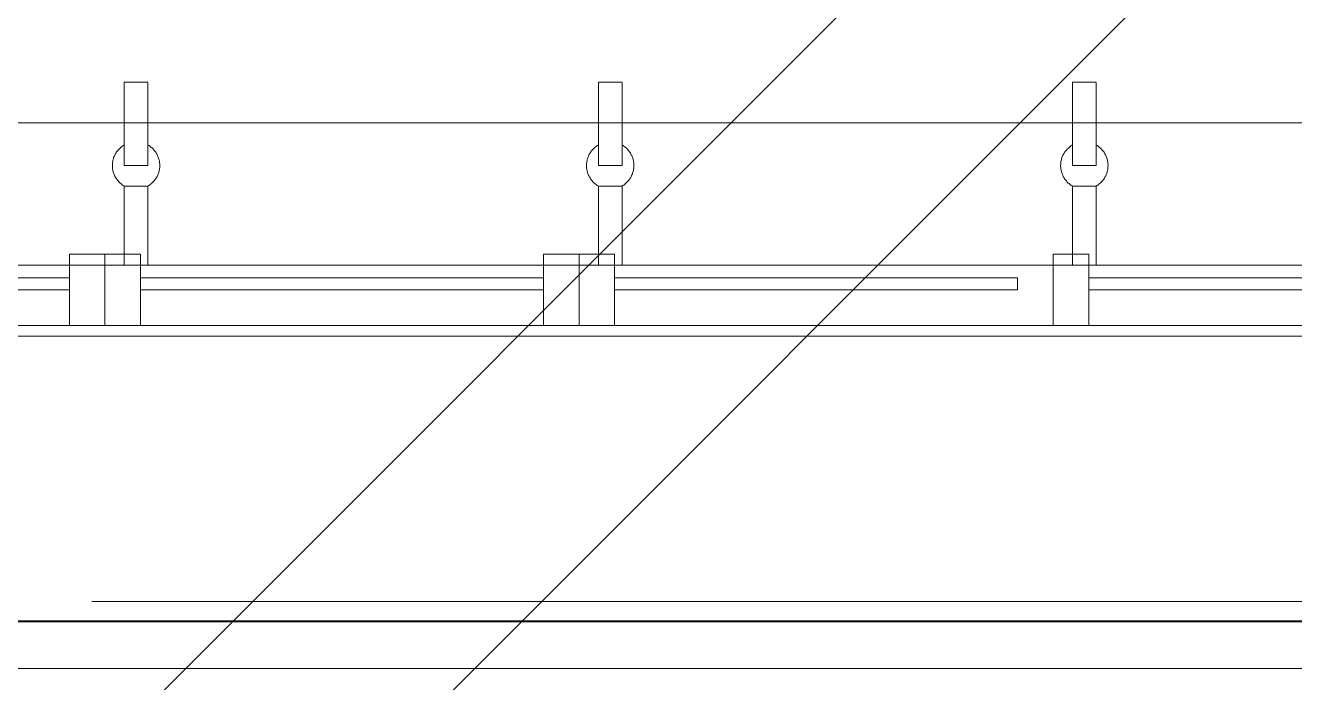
# Model space of a CAD drawing. Header units: millimetres. Extents: x -57519 to 497916, y -349472 to 446842.
# Drawn here: x 314819 to 317496, y 51277 to 52663 of the extents above; entities that cross this region are included whole.
import ezdxf

# ---------------------------------------------------------------- set-up
doc = ezdxf.new("R2010")
doc.units = ezdxf.units.MM
for name, color, linetype, lineweight in [('A-DETL-GENF', 92, 'Continuous', 5), ('A-FLOR', 192, 'Continuous', 5), ('A-FLOR-PATT', 8, 'Continuous', 5), ('A-GENM', 13, 'Continuous', 5), ('A-GLAZ-CURT', 52, 'Continuous', 20), ('A-GLAZ-CWMG', 51, 'Continuous', 20), ('A-WALL', 113, 'Continuous', 20)]:
    doc.layers.add(name, color=color, linetype=linetype, lineweight=lineweight)

# ---------------------------------------------------------------- blocks, each defined once
blk = doc.blocks.new('DLN_Banner hook - DLN_Banner hook-V331-SITE COVERAGE')
at = {"layer": 'A-GENM'}
for p, q in [((-25, 0), (25, 0)), ((-6.5, 0), (-12.5, 0)), ((6.5, 0), (-6.5, 0)), ((12.5, 0), (6.5, 0)), ((-25, 0), (-25, -166.7)), ((25, -166.7), (25, 0)), ((-24.4, -166.7), (-25, -166.7)), ((-25, -166.7), (0, -166.7)), ((0, -166.7), (25, -166.7)), ((25, -166.7), (24.4, -166.7)), ((-25, -384.9), (-25, -210)), ((-25, -210), (25, -210)), ((25, -210), (25, -384.9)), ((-39.1, -241.2), (-37.8, -242.7)), ((-25, -385.6), (25, -385.6))]:
    blk.add_line(p, q, dxfattribs=at)
at = {"layer": 'A-GENM', "flags": 128}
for points in [[(-25, -166.7), (-26.7, -167.7), (-28.4, -168.8), (-30, -170), (-31.6, -171.2), (-33.1, -172.5), (-34.6, -173.9), (-36, -175.3), (-37.4, -176.8), (-38.7, -178.3), (-39.9, -179.9), (-41.1, -181.5), (-42.2, -183.1), (-43.2, -184.8), (-44.2, -186.6), (-45.1, -188.4), (-45.9, -190.2), (-46.7, -192)], [(24.8, -253.4), (26.6, -252.4), (28.2, -251.3), (29.9, -250.1), (31.4, -248.9), (33, -247.6), (34.4, -246.2), (35.9, -244.8), (37.2, -243.4), (38.5, -241.9), (39.8, -240.3), (41, -238.7), (42.1, -237), (43.1, -235.3), (44.1, -233.6), (45, -231.8), (45.8, -230), (46.6, -228.1), (47.3, -226.2), (47.9, -224.3), (48.4, -222.4), (48.9, -220.5), (49.3, -218.5), (49.6, -216.5), (49.8, -214.5), (49.9, -212.5), (50, -210.5), (50, -208.5), (49.9, -206.5), (49.7, -204.6), (49.4, -202.6), (49.1, -200.6), (48.7, -198.6), (48.2, -196.7), (47.6, -194.8), (47, -192.9), (46.3, -191), (45.5, -189.2), (44.6, -187.4), (43.7, -185.6), (42.6, -183.9), (41.6, -182.2), (40.4, -180.6), (39.2, -179), (37.9, -177.4), (36.6, -175.9), (35.2, -174.5), (33.8, -173.1), (32.3, -171.8), (30.7, -170.5), (29.1, -169.4), (27.5, -168.2), (25.8, -167.2), (25, -166.7)], [(-49.6, -203.7), (-49.8, -205.6), (-49.9, -207.6), (-50, -209.6), (-50, -211.6), (-49.9, -213.6), (-49.7, -215.6)], [(-46.7, -192), (-47.3, -193.9), (-48, -195.8), (-48.5, -197.8), (-48.9, -199.7), (-49.3, -201.7), (-49.6, -203.7)], [(-49.7, -215.6), (-49.4, -217.6), (-49.1, -219.6), (-48.7, -221.5), (-48.2, -223.5), (-47.6, -225.4), (-46.9, -227.3), (-46.2, -229.1), (-45.4, -231), (-44.5, -232.8), (-43.6, -234.5), (-42.6, -236.3), (-41.5, -237.9)], [(-41.5, -237.9), (-40.3, -239.6), (-39.1, -241.2)], [(-37.8, -242.7), (-36.5, -244.2), (-35.1, -245.6), (-33.6, -247), (-32.1, -248.3), (-30.6, -249.6), (-29, -250.8), (-27.3, -251.9), (-25.6, -252.9)]]:
    blk.add_lwpolyline(points, dxfattribs=at)
blk = doc.blocks.new('DLN_Banner hook - DLN_Banner hook-V332-SITE COVERAGE')
at = {"layer": 'A-GENM'}
for p, q in [((-25, 0), (25, 0)), ((6.5, 0), (-12.5, 0)), ((12.5, 0), (6.5, 0)), ((-25, 0), (-25, -166.7)), ((25, -166.7), (25, 0)), ((-24.4, -166.7), (-25, -166.7)), ((-25, -166.7), (0, -166.7)), ((0, -166.7), (25, -166.7)), ((25, -166.7), (24.4, -166.7)), ((-25, -384.9), (-25, -210)), ((-25, -210), (25, -210)), ((25, -210), (25, -384.9)), ((-25, -385.6), (25, -385.6))]:
    blk.add_line(p, q, dxfattribs=at)
at = {"layer": 'A-GENM', "flags": 128}
for points in [[(-38.7, -178.3), (-39.9, -179.9), (-41.1, -181.5), (-42.2, -183.1), (-43.2, -184.8), (-44.2, -186.6), (-45.1, -188.4)], [(-30, -170), (-31.6, -171.2), (-33.1, -172.5), (-34.6, -173.9), (-36, -175.3), (-37.4, -176.8), (-38.7, -178.3)], [(-25, -166.7), (-26.7, -167.7), (-28.4, -168.8), (-30, -170)], [(38.5, -241.9), (39.8, -240.3), (41, -238.7), (42.1, -237), (43.1, -235.3), (44.1, -233.6), (45, -231.8), (45.8, -230), (46.6, -228.1), (47.3, -226.2), (47.9, -224.3), (48.4, -222.4), (48.9, -220.5), (49.3, -218.5), (49.6, -216.5), (49.8, -214.5), (49.9, -212.5), (50, -210.5), (50, -208.5), (49.9, -206.5), (49.7, -204.6), (49.4, -202.6), (49.1, -200.6), (48.7, -198.6), (48.2, -196.7), (47.6, -194.8), (47, -192.9), (46.3, -191), (45.5, -189.2), (44.6, -187.4), (43.7, -185.6), (42.6, -183.9), (41.6, -182.2), (40.4, -180.6), (39.2, -179), (37.9, -177.4), (36.6, -175.9), (35.2, -174.5), (33.8, -173.1), (32.3, -171.8), (30.7, -170.5), (29.1, -169.4), (27.5, -168.2), (25.8, -167.2), (25, -166.7)], [(-45.1, -188.4), (-45.9, -190.2), (-46.7, -192), (-47.3, -193.9), (-48, -195.8), (-48.5, -197.8), (-48.9, -199.7), (-49.3, -201.7), (-49.6, -203.7), (-49.8, -205.6), (-49.9, -207.6), (-50, -209.6), (-50, -211.6)], [(-50, -211.6), (-49.9, -213.6), (-49.7, -215.6), (-49.4, -217.6), (-49.1, -219.6), (-48.7, -221.5), (-48.2, -223.5), (-47.6, -225.4), (-46.9, -227.3), (-46.2, -229.1), (-45.4, -231), (-44.5, -232.8), (-43.6, -234.5)], [(-43.6, -234.5), (-42.6, -236.3), (-41.5, -237.9), (-40.3, -239.6)], [(-40.3, -239.6), (-39.1, -241.2), (-37.8, -242.7), (-36.5, -244.2), (-35.1, -245.6), (-33.6, -247), (-32.1, -248.3), (-30.6, -249.6), (-29, -250.8), (-27.3, -251.9), (-25.6, -252.9)], [(24.8, -253.4), (26.6, -252.4), (28.2, -251.3), (29.9, -250.1), (31.4, -248.9), (33, -247.6), (34.4, -246.2), (35.9, -244.8), (37.2, -243.4), (38.5, -241.9)]]:
    blk.add_lwpolyline(points, dxfattribs=at)
blk = doc.blocks.new('DLN_Banner hook - DLN_Banner hook-V333-SITE COVERAGE')
at = {"layer": 'A-GENM'}
for p, q in [((-25, 0), (25, 0)), ((-6.5, 0), (-12.5, 0)), ((0, 0), (-6.5, 0)), ((6.5, 0), (0, 0)), ((12.5, 0), (6.5, 0)), ((-25, 0), (-25, -166.7)), ((25, -166.7), (25, 0)), ((-24.4, -166.7), (-25, -166.7)), ((-25, -166.7), (0, -166.7)), ((0, -166.7), (15.6, -166.7)), ((15.6, -166.7), (25, -166.7)), ((25, -166.7), (24.4, -166.7)), ((-47.3, -193.9), (-48, -195.8)), ((-25, -217.7), (-25, -210)), ((-25, -210), (25, -210)), ((25, -210), (25, -368.3)), ((-25, -247.6), (-25, -217.7)), ((-25, -333.7), (-25, -247.6)), ((-25, -368.3), (-25, -333.7)), ((-25, -384.9), (-25, -368.3)), ((25, -368.3), (25, -384.9)), ((-25, -384.9), (-25, -384.9)), ((-25, -385.6), (25, -385.6)), ((25, -384.9), (25, -385.6)), ((25, -385.6), (25, -384.9))]:
    blk.add_line(p, q, dxfattribs=at)
at = {"layer": 'A-GENM', "flags": 128}
for points in [[(-28.4, -168.8), (-30, -170), (-31.6, -171.2), (-33.1, -172.5), (-34.6, -173.9), (-36, -175.3), (-37.4, -176.8), (-38.7, -178.3), (-39.9, -179.9), (-41.1, -181.5), (-42.2, -183.1), (-43.2, -184.8), (-44.2, -186.6), (-45.1, -188.4), (-45.9, -190.2)], [(-25, -166.7), (-26.7, -167.7), (-28.4, -168.8)], [(24.8, -253.4), (26.6, -252.4), (28.2, -251.3), (29.9, -250.1), (31.4, -248.9), (33, -247.6), (34.4, -246.2), (35.9, -244.8), (37.2, -243.4), (38.5, -241.9), (39.8, -240.3), (41, -238.7), (42.1, -237), (43.1, -235.3), (44.1, -233.6), (45, -231.8), (45.8, -230), (46.6, -228.1), (47.3, -226.2), (47.9, -224.3), (48.4, -222.4), (48.9, -220.5), (49.3, -218.5), (49.6, -216.5), (49.8, -214.5), (49.9, -212.5), (50, -210.5), (50, -208.5), (49.9, -206.5), (49.7, -204.6), (49.4, -202.6), (49.1, -200.6), (48.7, -198.6), (48.2, -196.7), (47.6, -194.8), (47, -192.9), (46.3, -191), (45.5, -189.2), (44.6, -187.4), (43.7, -185.6), (42.6, -183.9), (41.6, -182.2), (40.4, -180.6), (39.2, -179), (37.9, -177.4), (36.6, -175.9), (35.2, -174.5), (33.8, -173.1), (32.3, -171.8), (30.7, -170.5), (29.1, -169.4), (27.5, -168.2), (25.8, -167.2), (25, -166.7)], [(-49.6, -203.7), (-49.8, -205.6), (-49.9, -207.6), (-50, -209.6), (-50, -211.6), (-49.9, -213.6), (-49.7, -215.6), (-49.4, -217.6), (-49.1, -219.6), (-48.7, -221.5), (-48.2, -223.5), (-47.6, -225.4), (-46.9, -227.3), (-46.2, -229.1), (-45.4, -231), (-44.5, -232.8), (-43.6, -234.5), (-42.6, -236.3), (-41.5, -237.9), (-40.3, -239.6), (-39.1, -241.2), (-37.8, -242.7), (-36.5, -244.2), (-35.1, -245.6), (-33.6, -247), (-32.1, -248.3), (-30.6, -249.6), (-29, -250.8), (-27.3, -251.9), (-25.6, -252.9)], [(-48, -195.8), (-48.5, -197.8), (-48.9, -199.7), (-49.3, -201.7), (-49.6, -203.7)], [(-45.9, -190.2), (-46.7, -192), (-47.3, -193.9)]]:
    blk.add_lwpolyline(points, dxfattribs=at)
blk = doc.blocks.new('System Panel - DLN_Glazed - 25mm-6618259-SITE COVERAGE')
at = {"layer": 'A-GLAZ-CURT', "lineweight": 15}
for p, q in [((425, 0), (-425, 0)), ((-425, 0), (-425, -25)), ((-425, -25), (425, -25)), ((425, -25), (425, 0))]:
    blk.add_line(p, q, dxfattribs=at)
blk = doc.blocks.new('Rectangular Mullion - DLN_75 x 150mm _WD_-3694728-SITE COVERAGE')
at = {"layer": 'A-GLAZ-CWMG', "lineweight": 15}
for p, q in [((-75, 75), (0, 75)), ((-75, -75), (-75, 75)), ((0, 75), (0, -75)), ((0, -75), (-75, -75))]:
    blk.add_line(p, q, dxfattribs=at)
blk = doc.blocks.new('System Panel - DLN_Glazed - 25mm-12443880-SITE COVERAGE')
at = {"layer": 'A-GLAZ-CURT', "lineweight": 15}
for p, q in [((425, 0), (-425, 0)), ((-425, 0), (-425, -25)), ((425, -25), (425, 0)), ((-425, -25), (425, -25))]:
    blk.add_line(p, q, dxfattribs=at)
blk = doc.blocks.new('Rectangular Mullion - DLN_75 x 150mm _WD_-12443881-SITE COVERAGE')
at = {"layer": 'A-GLAZ-CWMG', "lineweight": 15}
for p, q in [((-75, 75), (0, 75)), ((-75, -75), (-75, 75)), ((0, 75), (0, -75)), ((0, -75), (-75, -75))]:
    blk.add_line(p, q, dxfattribs=at)
blk = doc.blocks.new('Rectangular Mullion - DLN_75 x 150mm _WD_-3694729-SITE COVERAGE')
at = {"layer": 'A-GLAZ-CWMG', "lineweight": 15}
for p, q in [((0, 75), (-75, 75)), ((-75, 75), (-75, -75)), ((0, -75), (0, 75)), ((-75, -75), (0, -75))]:
    blk.add_line(p, q, dxfattribs=at)

msp = doc.modelspace()

# ---------------------------------------------------------------- hatches: boundary and pattern name
at = {"layer": 'A-DETL-GENF'}
h = msp.add_hatch(dxfattribs=at)
h.set_pattern_fill('FP_40', color=250, style=0, pattern_type=2)
h.set_pattern_definition([(45, (248763.4, 0), (-1257.236, 1257.236), []), (45, (248763.4, 1905), (-1257.236, 1257.236), [])])
h.paths.add_polyline_path([(325750.1, -8642.5), (328562.7, -8642.5), (328562.7, 4657.5), (341312.7, 4657.5), (341312.7, 30557.5), (342712.7, 30557.5), (342712.7, 48907.7), (339962.7, 48907.7), (339962.7, 52157.5), (338962.7, 52157.5), (338962.7, 53757.5), (297512.7, 53757.5), (297512.7, 52247.5), (286277.7, 52247.5), (286277.7, 34407.5), (285902.7, 34407.5), (285902.7, 7407.5), (286277.7, 7407.5), (286277.7, -2267.5), (315555.2, -2267.5), (315555.2, -8642.5), (321257.1, -8642.5)], flags=0)
at = {"layer": 'A-FLOR-PATT'}
h = msp.add_hatch(dxfattribs=at)
h.set_pattern_fill('FP_4', color=256, style=0, pattern_type=2)
h.set_pattern_definition([(0, (248763.4, 0), (2337.5, 1062.5), [15937.5, -2125, 5312.5, -1062.5]), (0, (250176.6, 531.2), (-1062.5, 1413.125), [3187.5, -350.625, 6375, -796.875]), (0, (249294.7, 903.1), (5525, 711.875), [8500, -1487.5, 4250, -1062.5])])
h.paths.add_polyline_path([(312802.7, 51307.5), (323932.7, 51307.5), (323932.7, 52007.5), (323952.7, 52007.5), (323952.7, 52030.5), (312802.7, 52030.5), (312802.7, 51869.2)], flags=0)

# ---------------------------------------------------------------- linework, layer by layer
at = {"layer": 'A-FLOR'}
for p, q in [((311602.7, 52457.5), (324052.7, 52457.5)), ((311902.7, 52157.5), (320452.7, 52157.5)), ((314062.1, 52157.5), (314912.1, 52157.5)), ((315062.1, 52157.5), (315912.1, 52157.5)), ((316062.1, 52157.5), (316987.1, 52157.5)), ((317062.1, 52157.5), (317987.1, 52157.5)), ((314912.1, 52030.5), (314062.1, 52030.5)), ((315912.1, 52030.5), (315062.1, 52030.5)), ((316987.1, 52030.5), (316062.1, 52030.5)), ((317987.1, 52030.5), (317062.1, 52030.5)), ((327752.7, 52007.5), (312052.7, 52007.5)), ((319852.7, 51407.5), (312702.7, 51407.5)), ((312802.7, 51307.5), (323932.7, 51307.5))]:
    msp.add_line(p, q, dxfattribs=at)
at = {"layer": 'A-WALL', "lineweight": 5}
for p, q in [((311902.7, 52157.5), (321028.6, 52157.5)), ((312052.7, 52157.5), (335202.7, 52157.5)), ((320452.7, 52157.5), (312052.7, 52157.5)), ((335052.7, 52007.5), (312052.7, 52007.5)), ((312052.7, 52007.5), (320452.7, 52007.5))]:
    msp.add_line(p, q, dxfattribs=at)

# ---------------------------------------------------------------- block references
at = {"layer": 'A-GENM', "rotation": 180}
for name, p in [('DLN_Banner hook - DLN_Banner hook-V333-SITE COVERAGE', (315052.7, 52157.5)), ('DLN_Banner hook - DLN_Banner hook-V332-SITE COVERAGE', (316052.7, 52157.5)), ('DLN_Banner hook - DLN_Banner hook-V331-SITE COVERAGE', (317052.7, 52157.5))]:
    msp.add_blockref(name, p, dxfattribs=at)
at = {"layer": 'A-GLAZ-CURT', "lineweight": 5, "rotation": 180}
for name, p in [('System Panel - DLN_Glazed - 25mm-6618259-SITE COVERAGE', (314487.1, 52105.5)), ('System Panel - DLN_Glazed - 25mm-6618259-SITE COVERAGE', (315487.1, 52105.5)), ('System Panel - DLN_Glazed - 25mm-12443880-SITE COVERAGE', (316487.1, 52105.5)), ('System Panel - DLN_Glazed - 25mm-6618259-SITE COVERAGE', (317487.1, 52105.5))]:
    msp.add_blockref(name, p, dxfattribs=at)
at = {"layer": 'A-GLAZ-CWMG', "lineweight": 5}
for p in [(314987.1, 52105.5), (315987.1, 52105.5)]:
    msp.add_blockref('Rectangular Mullion - DLN_75 x 150mm _WD_-3694729-SITE COVERAGE', p, dxfattribs=at)
at = {"layer": 'A-GLAZ-CWMG', "lineweight": 5, "extrusion": (0, 0, -1)}
for name, p in [('Rectangular Mullion - DLN_75 x 150mm _WD_-3694728-SITE COVERAGE', (-314987.1, 52105.5)), ('Rectangular Mullion - DLN_75 x 150mm _WD_-12443881-SITE COVERAGE', (-315987.1, 52105.5)), ('Rectangular Mullion - DLN_75 x 150mm _WD_-3694728-SITE COVERAGE', (-316987.1, 52105.5))]:
    msp.add_blockref(name, p, dxfattribs=at)

doc.saveas('drawing.dxf')
